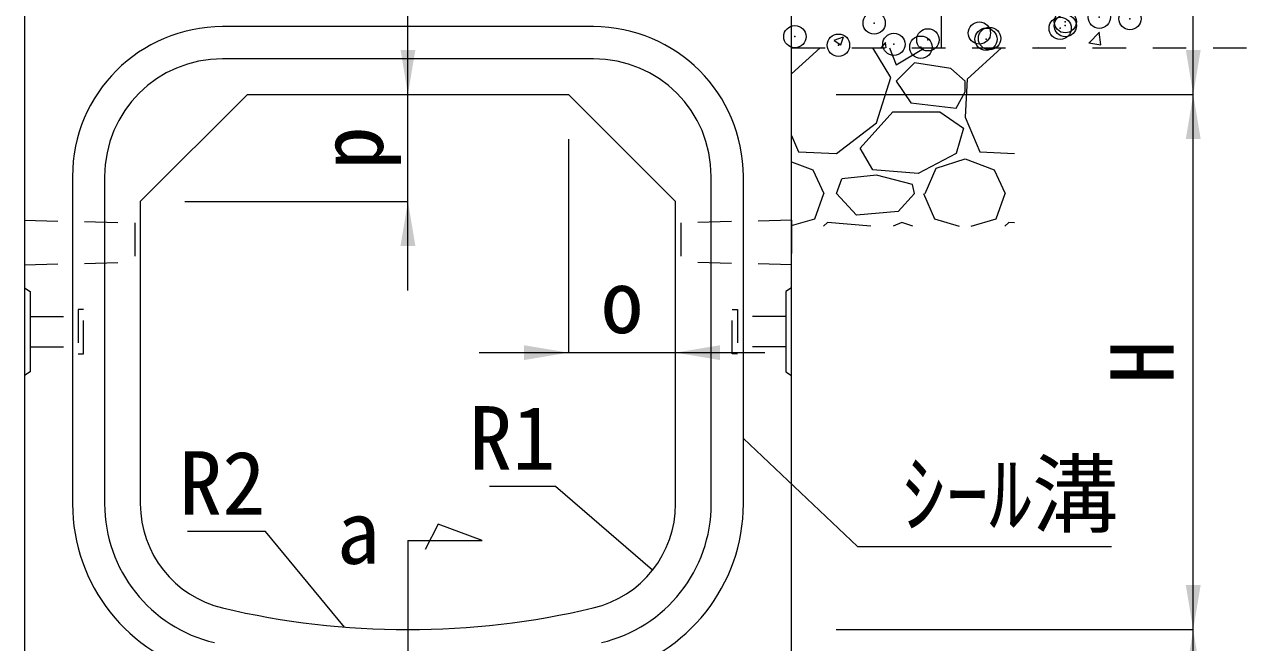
# Model space of a CAD drawing. Units: millimetres, scale not verified. Extents: x 14445 to 39803, y 612 to 10010.
# Drawn here: x 26351 to 27034, y 6019 to 6365 of the extents above; entities that cross this region are included whole.
import ezdxf
from ezdxf.enums import TextEntityAlignment as Align

# ---------------------------------------------------------------- set-up
doc = ezdxf.new("R2010")
doc.units = ezdxf.units.MM
doc.header["$LTSCALE"] = 25
doc.header["$PDMODE"] = 32
doc.header["$PDSIZE"] = 12.5
doc.linetypes.add('USER2', pattern=[28.575, 19.05, -3.175, 3.175, -3.175])
doc.linetypes.add('USER3', pattern=[1.35, 0.75, -0.6])
for name, color, linetype, lineweight in [('インサート', 3, 'USER3', 9), ('ハッチング', 7, 'Continuous', 5), ('基礎', 7, 'Continuous', 13), ('寸法線', 7, 'Continuous', 13), ('引出線', 4, 'Continuous', 13), ('本体', 2, 'Continuous', 13), ('目地', 132, 'Continuous', 5)]:
    doc.layers.add(name, color=color, linetype=linetype, lineweight=lineweight)
doc.styles.add('ＭＳ ゴシック', font='')
doc.styles.get('ＭＳ ゴシック').set_extended_font_data('MS Gothic')

# ---------------------------------------------------------------- blocks, each defined once
blk = doc.blocks.new('filled_arrow')
at = {"color": 0, "linetype": 'Continuous', "lineweight": -2}
blk.add_solid([(7.5, 1.25), (0, 0), (7.5, -1.25)], dxfattribs=at)

msp = doc.modelspace()

# ---------------------------------------------------------------- linework, layer by layer
at = {"layer": 'インサート'}
for p, q in [((26384.57, 6205.67), (26381.57, 6205.67)), ((26381.57, 6205.67), (26381.57, 6180.67)), ((26384.57, 6180.67), (26384.57, 6205.67)), ((26748.17, 6205.67), (26751.17, 6205.67)), ((26748.17, 6180.67), (26748.17, 6205.67)), ((26751.17, 6205.67), (26751.17, 6180.67)), ((26354.57, 6201.67), (26381.57, 6201.67)), ((26354.57, 6201.67), (26354.57, 6184.67)), ((26778.17, 6201.67), (26751.17, 6201.67)), ((26778.17, 6201.67), (26778.17, 6184.67)), ((26354.57, 6184.67), (26381.57, 6184.67)), ((26778.17, 6184.67), (26751.17, 6184.67)), ((26381.57, 6180.67), (26384.57, 6180.67)), ((26751.17, 6180.67), (26748.17, 6180.67))]:
    msp.add_line(p, q, dxfattribs=at)
at = {"layer": 'ハッチング'}
for p, q in [((26947.94, 6354.96), (26953.88, 6361.15)), ((26954.68, 6353.9), (26953.84, 6361.14)), ((26805.18, 6356.46), (26808.97, 6353.91)), ((26805.2, 6356.51), (26810.53, 6358.55)), ((26808.97, 6353.91), (26810.51, 6358.51)), ((26831.67, 6352.36), (26834.14, 6355.31)), ((26834.48, 6352.36), (26833.95, 6355.27)), ((26919.81, 6352.36), (26920.04, 6352.45)), ((26920.01, 6352.36), (26920.02, 6352.41)), ((26947.91, 6355.03), (26954.69, 6353.97))]:
    msp.add_line(p, q, dxfattribs=at)
at = {"layer": 'ハッチング', "lineweight": 9}
for p, q in [((26797.47, 6352.36), (26781.37, 6337.66)), ((26837.04, 6335.7), (26826.85, 6352.36)), ((26836.27, 6352.36), (26840.09, 6342.81)), ((26855.33, 6351.95), (26854.1, 6352.36)), ((26899.07, 6352.36), (26879.71, 6334.68)), ((26840.09, 6342.81), (26855.33, 6351.95)), ((26850.25, 6343.82), (26840.09, 6333.66)), ((26870.57, 6340.78), (26850.25, 6343.82)), ((26878.69, 6333.66), (26870.57, 6340.78)), ((26828.91, 6310.3), (26837.04, 6335.7)), ((26840.09, 6333.66), (26848.21, 6321.47)), ((26879.71, 6334.68), (26878.69, 6313.34)), ((26878.69, 6327.57), (26878.69, 6333.66)), ((26873.61, 6318.42), (26878.69, 6327.57)), ((26848.21, 6321.47), (26873.61, 6318.42)), ((26819.77, 6296.07), (26838.05, 6316.39)), ((26838.05, 6316.39), (26864.47, 6316.39)), ((26864.47, 6316.39), (26877.68, 6307.25)), ((26878.69, 6313.34), (26886.82, 6294.04)), ((26806.56, 6293.02), (26828.91, 6310.3)), ((26877.68, 6307.25), (26873.61, 6293.02)), ((26781.37, 6303.19), (26785.22, 6294.04)), ((26785.22, 6294.04), (26806.56, 6293.02)), ((26826.88, 6283.88), (26819.77, 6296.07)), ((26873.61, 6293.02), (26852.28, 6281.85)), ((26886.82, 6294.04), (26906.37, 6293.11)), ((26781.37, 6288.37), (26793.35, 6283.88)), ((26793.35, 6283.88), (26799.45, 6270.67)), ((26852.28, 6281.85), (26826.88, 6283.88)), ((26856.34, 6270.67), (26862.44, 6284.9)), ((26862.44, 6284.9), (26878.69, 6289.98)), ((26878.69, 6289.98), (26894.95, 6283.88)), ((26894.95, 6283.88), (26901.05, 6270.67)), ((26806.56, 6270.67), (26809.61, 6278.8)), ((26828.91, 6280.83), (26809.61, 6278.8)), ((26849.23, 6275.75), (26828.91, 6280.83)), ((26794.37, 6256.45), (26799.45, 6270.67)), ((26817.73, 6258.48), (26806.56, 6270.67)), ((26850.25, 6270.67), (26841.1, 6260.51)), ((26850.25, 6270.67), (26849.23, 6275.75)), ((26855.33, 6270.67), (26861.42, 6256.45)), ((26895.97, 6256.45), (26901.05, 6270.67)), ((26841.1, 6260.51), (26817.73, 6258.48)), ((26781.37, 6252.63), (26794.37, 6256.45)), ((26801.48, 6254.42), (26799.23, 6252.36)), ((26825.86, 6252.38), (26801.48, 6254.42)), ((26825.88, 6252.36), (26825.86, 6252.38)), ((26843.13, 6254.42), (26838.34, 6252.36)), ((26849.3, 6252.36), (26843.13, 6254.42)), ((26861.42, 6256.45), (26875.32, 6252.36)), ((26882.07, 6252.36), (26895.97, 6256.45)), ((26903.08, 6254.42), (26900.83, 6252.36)), ((26906.37, 6254.14), (26903.08, 6254.42))]:
    msp.add_line(p, q, dxfattribs=at)
at = {"layer": 'ハッチング'}
for p in [(26827.68, 6366.2), (26934.79, 6366.92), (26953.86, 6369.43), (26971.05, 6368.61), (26886.66, 6360.58), (26931.92, 6363.24), (26934.82, 6364.72), (26783.25, 6358.57), (26807.67, 6353.77), (26838.73, 6354.27), (26853.86, 6352.65), (26857.8, 6356.78), (26890.38, 6357.1), (26892.35, 6357.53)]:
    msp.add_point(p, dxfattribs=at)
at = {"layer": '基礎', "linetype": 'USER3'}
msp.add_line((26781.37, 6352.36), (27281.37, 6352.36), dxfattribs=at)
at = {"layer": '寸法線'}
for p, q in [((26865.44, 6352.36), (26865.44, 6502.36)), ((27006.51, 6326.17), (27006.51, 6452.36)), ((26566.37, 6216.17), (26566.37, 6376.17)), ((26806.37, 6326.17), (27006.51, 6326.17)), ((26806.37, 6326.17), (27006.51, 6326.17)), ((27006.51, 6026.17), (27006.51, 6326.17)), ((26656.37, 6301.17), (26656.37, 6181.43)), ((26441.37, 6266.17), (26566.37, 6266.17)), ((26606.37, 6181.43), (26766.37, 6181.43)), ((26806.37, 6026.17), (27006.51, 6026.17)), ((26806.37, 6026.17), (27006.51, 6026.17)), ((27006.51, 5951.17), (27006.51, 6026.17))]:
    msp.add_line(p, q, dxfattribs=at)
at = {"layer": '引出線', "lineweight": 9}
for p, q in [((26583.26, 6085.37), (26576.1, 6071.05)), ((26608.01, 6076.17), (26583.26, 6085.37)), ((26566.37, 6076.17), (26608.01, 6076.17))]:
    msp.add_line(p, q, dxfattribs=at)
at = {"layer": '引出線', "linetype": 'USER2', "lineweight": 9}
msp.add_line((26566.37, 6076.17), (26566.37, 5901.17), dxfattribs=at)
at = {"layer": '引出線'}
for points in [[(26754.37, 6133.39), (26818.28, 6072.79), (26960.72, 6072.79)], [(26703.44, 6059.49), (26649.05, 6106.43), (26612.12, 6106.43)], [(26530.77, 6027.58), (26486.51, 6081.17), (26442.73, 6081.17)]]:
    msp.add_lwpolyline(points, dxfattribs=at)
at = {"layer": '本体'}
for p, q in [((26781.37, 5961.17), (26781.37, 6402.36)), ((26351.37, 6391.17), (26351.37, 5961.17)), ((26416.37, 6266.17), (26476.37, 6326.17)), ((26476.37, 6326.17), (26656.37, 6326.17)), ((26656.37, 6326.17), (26716.37, 6266.17)), ((26416.37, 6266.17), (26416.37, 6096.7)), ((26716.37, 6096.7), (26716.37, 6266.17))]:
    msp.add_line(p, q, dxfattribs=at)
at = {"layer": '本体', "linetype": 'USER3', "lineweight": 9}
for p, q in [((26351.37, 6255.67), (26351.37, 6230.67)), ((26351.37, 6255.67), (26413.37, 6254.17)), ((26413.37, 6254.17), (26413.37, 6232.17)), ((26781.37, 6255.67), (26719.37, 6254.17)), ((26719.37, 6254.17), (26719.37, 6232.17)), ((26781.37, 6255.67), (26781.37, 6230.67)), ((26351.37, 6230.67), (26413.37, 6232.17)), ((26781.37, 6230.67), (26719.37, 6232.17))]:
    msp.add_line(p, q, dxfattribs=at)
at = {"layer": '本体', "lineweight": 9}
for p, q in [((26351.37, 6217.67), (26354.57, 6215.67)), ((26354.57, 6215.67), (26354.57, 6170.67)), ((26781.37, 6217.67), (26778.17, 6215.67)), ((26778.17, 6215.67), (26778.17, 6170.67)), ((26354.57, 6170.67), (26351.37, 6168.67)), ((26778.17, 6170.67), (26781.37, 6168.67))]:
    msp.add_line(p, q, dxfattribs=at)
at = {"layer": '本体'}
for centre, radius, start, end in [((26476.37, 6096.7), 60, 180, 256.65764), ((26656.37, 6096.7), 60, 283.34236, 0), ((26566.37, 6476.17), 450, 256.65764, 283.34236)]:
    msp.add_arc(centre, radius, start, end, dxfattribs=at)
at = {"layer": '目地'}
for p, q in [((26670.37, 6364.17), (26462.37, 6364.17)), ((26670.37, 6346.17), (26462.37, 6346.17)), ((26378.37, 6280.17), (26378.37, 6096.7)), ((26396.37, 6280.17), (26396.37, 6096.7)), ((26736.37, 6096.7), (26736.37, 6280.17)), ((26754.37, 6096.7), (26754.37, 6280.17))]:
    msp.add_line(p, q, dxfattribs=at)
for centre, radius, start, end in [((26462.37, 6280.17), 84, 90, 180), ((26670.37, 6280.17), 84, 0, 90), ((26462.37, 6280.17), 66, 90, 180), ((26670.37, 6280.17), 66, 0, 90), ((26476.37, 6096.7), 98, 180, 256.65764), ((26476.37, 6096.7), 80, 180, 256.65764), ((26656.37, 6096.7), 80, 283.34236, 0), ((26656.37, 6096.7), 98, 283.34236, 0)]:
    msp.add_arc(centre, radius, start, end, dxfattribs=at)

# ---------------------------------------------------------------- block references
at = {"layer": '寸法線', "xscale": 3.33, "yscale": 3.33}
for p, rotation in [((26566.37, 6326.17), 90), ((27006.51, 6326.17), 90), ((27006.51, 6326.17), 270), ((26566.37, 6266.17), 270), ((26656.37, 6181.43), 180), ((27006.51, 6026.17), 90), ((27006.51, 6026.17), 270)]:
    msp.add_blockref('filled_arrow', p, dxfattribs=dict(at, rotation=rotation))
msp.add_blockref('filled_arrow', (26716.37, 6181.43), dxfattribs=at)
at = {"layer": '引出線', "xscale": 0.133, "yscale": 0.133}
for p, rotation in [((26754.37, 6133.39), 316.5), ((26703.44, 6059.49), 139.2), ((26530.77, 6027.58), 129.6)]:
    msp.add_blockref('filled_arrow', p, dxfattribs=dict(at, rotation=rotation))

# ---------------------------------------------------------------- texts
at = {"layer": '寸法線', "style": 'ＭＳ ゴシック'}
for s, p in [('p', (26534.48, 6296.17)), ('H', (26977.76, 6176.17))]:
    msp.add_text(s, height=35.6, rotation=90, dxfattribs=at).set_placement(p, align=Align.MIDDLE_CENTER)
msp.add_text('o', height=35.6, dxfattribs=at).set_placement((26686.37, 6210.18), align=Align.MIDDLE_CENTER)
at = {"layer": '引出線', "style": 'ＭＳ ゴシック'}
for s, p in [('R1', (26649.05, 6151.43)), ('R2', (26486.51, 6126.17))]:
    msp.add_text(s, height=35.6, dxfattribs=at).set_placement(p, align=Align.TOP_RIGHT)
msp.add_text('ｼｰﾙ溝', height=35.6, dxfattribs=at).set_placement((26843.28, 6119.88), align=Align.TOP_LEFT)
msp.add_text('a', height=35.6, dxfattribs=at).set_placement((26538.57, 6080.87), align=Align.MIDDLE_CENTER)

doc.saveas('drawing.dxf')
